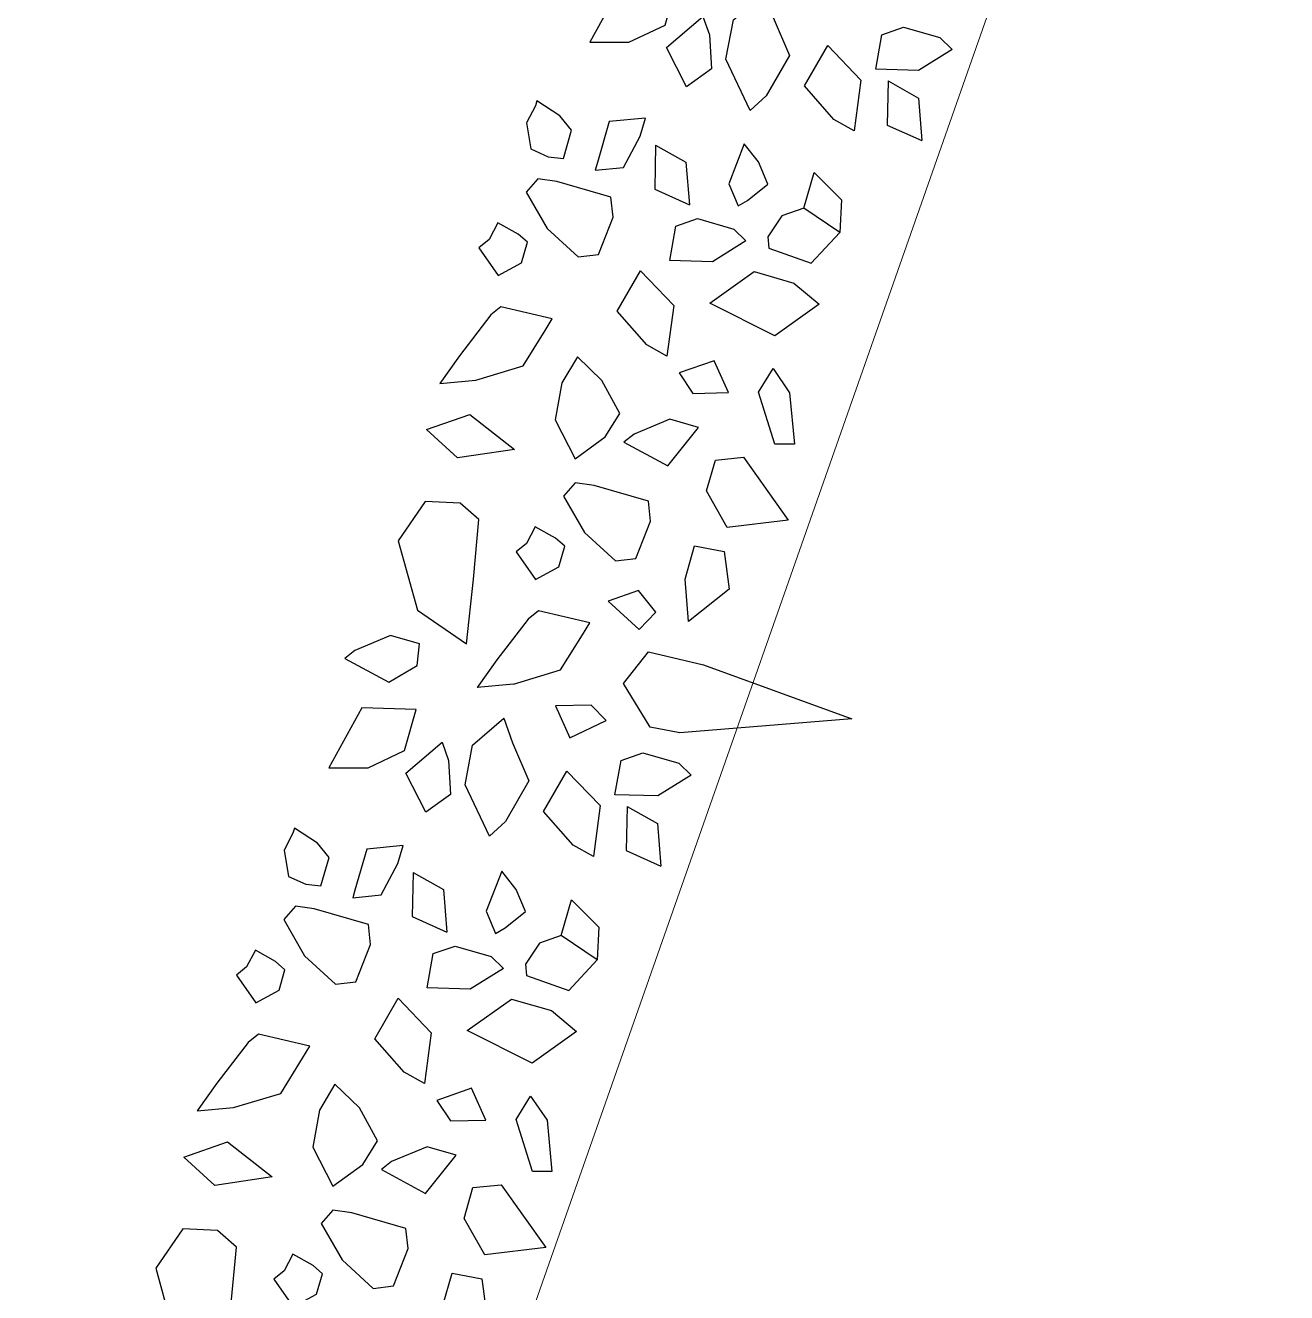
# Model space of a CAD drawing. Header units: inches. Extents: x -1366 to 1207, y -585 to 2554.
# Drawn here: x 395.202 to 397.947, y 2022.957 to 2025.715 of the extents above; entities that cross this region are included whole.
import ezdxf

# ---------------------------------------------------------------- set-up
doc = ezdxf.new("R2010")
doc.units = ezdxf.units.IN
doc.header["$MEASUREMENT"] = 0
doc.layers.get('0').update_dxf_attribs({"linetype": 'CONTINUOUS'})
doc.layers.add('A-PLNT', color=84, linetype='CONTINUOUS')
doc.layers.add('Road', color=1, linetype='CONTINUOUS', lineweight=15)

# ---------------------------------------------------------------- blocks, each defined once
blk = doc.blocks.new('TREE_P34')
for p, q in [((0.3078, 0.3323), (0.331, 0.6754)), ((0.331, 0.6754), (0.4645, 0.3241)), ((-0.1504, 0.2913), (-0.046, 0.4224)), ((-0.046, 0.4224), (0.0062, 0.2995)), ((-0.3128, 0.3487), (-0.2084, 0.3897)), ((-0.2084, 0.3897), (-0.1968, 0.3487)), ((0.5283, 0.3405), (0.5457, 0.3733)), ((0.5457, 0.3733), (0.6095, 0.3159)), ((0.6675, 0.3323), (0.7545, 0.3651)), ((0.7429, 0.2831), (0.7545, 0.3651)), ((-0.7885, 0.2668), (-0.7479, 0.3405)), ((-0.7479, 0.3405), (-0.6783, 0.3569)), ((-0.6783, 0.3569), (-0.7073, 0.2668)), ((-0.5971, 0.3159), (-0.6783, 0.3569)), ((-0.5449, 0.2913), (-0.5159, 0.3569)), ((-0.5159, 0.3569), (-0.4231, 0.2831)), ((-0.3535, 0.2995), (-0.3128, 0.3487)), ((-0.1968, 0.3487), (-0.2954, 0.2831)), ((0.0584, 0.3077), (0.1338, 0.3405)), ((0.1338, 0.3405), (0.2266, 0.275)), ((0.3136, 0.2094), (0.3078, 0.3323)), ((0.5283, 0.2586), (0.5283, 0.3405)), ((0.6501, 0.2586), (0.6675, 0.3323)), ((-0.6029, 0.2179), (-0.5971, 0.3159)), ((0.0642, 0.2422), (0.0584, 0.3077)), ((0.4645, 0.3241), (0.4703, 0.2586)), ((0.6095, 0.3159), (0.6327, 0.2258)), ((-0.5449, 0.2012), (-0.5449, 0.2913)), ((-0.4231, 0.2831), (-0.4521, 0.1275)), ((-0.2954, 0.2831), (-0.3535, 0.2995)), ((-0.1272, 0.234), (-0.1504, 0.2913)), ((0.0062, 0.2995), (-0.0576, 0.234)), ((0.6501, 0.2586), (0.7429, 0.2831)), ((-0.7073, 0.2668), (-0.7885, 0.2668)), ((-0.7073, 0.2668), (-0.6783, 0.2258)), ((0.2266, 0.275), (0.1396, 0.2422)), ((0.4703, 0.2586), (0.3949, 0.1766)), ((0.5573, 0.2179), (0.5283, 0.2586)), ((-0.6783, 0.2258), (-0.6261, 0.2094)), ((-0.0576, 0.234), (-0.1272, 0.234)), ((0.1396, 0.2422), (0.0642, 0.2422)), ((0.6327, 0.2258), (0.5573, 0.2179)), ((-0.6261, 0.2094), (-0.6029, 0.2179)), ((-0.4521, 0.1275), (-0.5449, 0.2012)), ((-0.2763, 0.2205), (-0.3343, 0.1713)), ((-0.2531, 0.1467), (-0.2763, 0.2205)), ((0.2266, 0.2012), (0.1918, 0.1521)), ((0.273, 0.1766), (0.2266, 0.2012)), ((0.3949, 0.1766), (0.3136, 0.2094)), ((0.6124, 0.1111), (0.6646, 0.2012)), ((0.6646, 0.2012), (0.7748, 0.2179)), ((0.7748, 0.2179), (0.7632, 0.1684)), ((-0.7363, 0.1772), (-0.7769, 0.1445)), ((-0.6899, 0.1445), (-0.7363, 0.1772)), ((-0.6215, 0.133), (-0.6041, 0.1658)), ((-0.6041, 0.1658), (-0.5403, 0.1084)), ((-0.3343, 0.1713), (-0.2879, 0.1058)), ((-0.0866, 0.1384), (-0.1852, 0.1794)), ((-0.1852, 0.1794), (-0.1852, 0.1139)), ((0.2324, 0.0947), (0.273, 0.1766)), ((0.7632, 0.1684), (0.711, 0.0865)), ((-0.7769, 0.1445), (-0.8059, 0.1035)), ((-0.6725, 0.1281), (-0.6899, 0.1445)), ((-0.2879, 0.1058), (-0.2531, 0.1467)), ((-0.1098, 0.0319), (-0.0866, 0.1384)), ((0.1918, 0.1521), (0.2324, 0.0947)), ((0.483, 0.1629), (0.4598, 0.1219)), ((0.541, 0.0973), (0.483, 0.1629)), ((-0.7131, 0.0953), (-0.6725, 0.1281)), ((-0.6215, 0.051), (-0.6215, 0.133)), ((-0.1852, 0.1139), (-0.133, 0.0483)), ((0.0392, 0.1351), (-0.0014, 0.1187)), ((-0.0014, 0.1187), (-0.0014, -0.0042)), ((0.1262, 0.1269), (0.0392, 0.1351)), ((0.1436, 0.0859), (0.1262, 0.1269)), ((0.4598, 0.1219), (0.483, 0.0482)), ((0.711, 0.0865), (0.6124, 0.1111)), ((-0.8059, 0.1035), (-0.7131, 0.0953)), ((-0.5403, 0.1084), (-0.5171, 0.0183)), ((0.103, 0.004), (0.1436, 0.0859)), ((0.483, 0.0482), (0.541, 0.0973)), ((-0.4257, 0.0537), (-0.3155, 0.0701)), ((-0.3155, 0.0701), (-0.3271, 0.0209)), ((0.3177, 0.0613), (0.2887, 0.0695)), ((0.2887, 0.0695), (0.2945, -0.0452)), ((0.4047, 0.0368), (0.3177, 0.0613)), ((-0.5925, 0.0101), (-0.6215, 0.051)), ((-0.4779, -0.0365), (-0.4257, 0.0537)), ((-0.133, 0.0483), (-0.1098, 0.0319)), ((0.4627, -0.0534), (0.4047, 0.0368)), ((0.5863, -0.02), (0.6559, 0.0373)), ((0.6559, 0.0373), (0.7545, 0.0128)), ((-0.7328, -0.0071), (-0.6458, 0.0256)), ((-0.6574, -0.0563), (-0.6458, 0.0256)), ((-0.5171, 0.0183), (-0.5925, 0.0101)), ((-0.3271, 0.0209), (-0.3793, -0.061)), ((-0.1675, 0.006), (-0.2255, -0.0514)), ((-0.1094, -0.0104), (-0.1675, 0.006)), ((0.0392, -0.0616), (0.103, 0.004)), ((0.7545, 0.0128), (0.7951, -0.0118)), ((-0.7502, -0.0809), (-0.7328, -0.0071)), ((-0.0456, -0.0596), (-0.1094, -0.0104)), ((-0.0014, -0.0042), (0.0044, -0.0452)), ((0.5399, -0.0528), (0.5863, -0.02)), ((0.7951, -0.0118), (0.7023, -0.0937)), ((-0.3793, -0.061), (-0.4779, -0.0365)), ((-0.2255, -0.0514), (-0.2603, -0.1169)), ((0.0044, -0.0452), (0.0392, -0.0616)), ((0.132, -0.0534), (0.1204, -0.1025)), ((0.1436, -0.0288), (0.132, -0.0534)), ((0.19, -0.0288), (0.1436, -0.0288)), ((0.2306, -0.0698), (0.19, -0.0288)), ((0.2945, -0.0452), (0.3177, -0.0616)), ((0.4627, -0.0534), (0.4917, -0.1271)), ((0.6153, -0.1019), (0.5399, -0.0528)), ((-0.7502, -0.0809), (-0.6574, -0.0563)), ((-0.1152, -0.1251), (-0.0456, -0.0596)), ((0.1842, -0.1271), (0.2306, -0.0698)), ((0.3177, -0.0616), (0.4221, -0.1025)), ((0.1204, -0.1025), (0.161, -0.1107)), ((0.4221, -0.1025), (0.4917, -0.1271)), ((0.7023, -0.0937), (0.6153, -0.1019)), ((-0.8001, -0.1183), (-0.7711, -0.1921)), ((-0.7595, -0.1183), (-0.8001, -0.1183)), ((-0.6841, -0.1347), (-0.7595, -0.1183)), ((-0.6609, -0.1921), (-0.6841, -0.1347)), ((-0.5739, -0.1265), (-0.6145, -0.1429)), ((-0.4869, -0.1347), (-0.5739, -0.1265)), ((-0.4695, -0.1757), (-0.4869, -0.1347)), ((-0.2603, -0.1169), (-0.1965, -0.1333)), ((-0.1965, -0.1333), (-0.1152, -0.1251)), ((0.161, -0.1107), (0.1842, -0.1271)), ((0.6617, -0.1429), (0.7313, -0.1183)), ((0.7313, -0.1183), (0.7835, -0.1593)), ((-0.6145, -0.1429), (-0.6145, -0.2658)), ((0.6269, -0.1675), (0.6617, -0.1429)), ((0.7835, -0.1593), (0.7139, -0.2248)), ((-0.7711, -0.1921), (-0.6783, -0.1921)), ((-0.6783, -0.1921), (-0.6609, -0.1921)), ((-0.5101, -0.2576), (-0.4695, -0.1757)), ((-0.2954, -0.2003), (-0.3244, -0.1921)), ((-0.3244, -0.1921), (-0.3186, -0.3068)), ((-0.075, -0.3068), (-0.0286, -0.1921)), ((-0.0286, -0.1921), (0.0236, -0.3068)), ((0.4065, -0.1757), (0.2672, -0.2003)), ((0.3659, -0.2986), (0.4065, -0.1757)), ((0.7139, -0.2248), (0.6269, -0.1675)), ((-0.2084, -0.2248), (-0.2954, -0.2003)), ((0.2672, -0.2003), (0.1396, -0.2248)), ((-0.1504, -0.315), (-0.2084, -0.2248)), ((0.1396, -0.2248), (0.1164, -0.274)), ((0.6675, -0.2412), (0.5747, -0.2412)), ((0.5747, -0.2412), (0.6037, -0.3559)), ((0.7255, -0.3068), (0.6675, -0.2412)), ((-0.7305, -0.2658), (-0.7537, -0.2986)), ((-0.6667, -0.2658), (-0.7305, -0.2658)), ((-0.6609, -0.2986), (-0.6667, -0.2658)), ((-0.6145, -0.2658), (-0.6087, -0.3068)), ((-0.5739, -0.3232), (-0.5101, -0.2576)), ((0.1164, -0.274), (0.1338, -0.3477)), ((0.4819, -0.2658), (0.4355, -0.274)), ((0.4355, -0.274), (0.4355, -0.3395)), ((0.5341, -0.315), (0.4819, -0.2658)), ((-0.7537, -0.2986), (-0.7711, -0.3559)), ((-0.6667, -0.3395), (-0.6609, -0.2986)), ((-0.4695, -0.2904), (-0.4811, -0.315)), ((-0.4231, -0.2904), (-0.4695, -0.2904)), ((-0.3825, -0.3314), (-0.4231, -0.2904)), ((0.2324, -0.3805), (0.3659, -0.2986)), ((-0.6087, -0.3068), (-0.5739, -0.3232)), ((-0.4811, -0.315), (-0.4927, -0.3641)), ((-0.3186, -0.3068), (-0.2954, -0.3232)), ((-0.2954, -0.3232), (-0.191, -0.3641)), ((-0.1214, -0.3887), (-0.1504, -0.315)), ((-0.017, -0.3887), (-0.075, -0.3068)), ((0.0236, -0.3068), (-0.017, -0.3887)), ((0.5109, -0.4215), (0.5341, -0.315)), ((0.7487, -0.3887), (0.7255, -0.3068)), ((-0.7711, -0.3559), (-0.7595, -0.3559)), ((-0.7595, -0.3559), (-0.7189, -0.3641)), ((-0.7189, -0.3641), (-0.6667, -0.3395)), ((-0.4289, -0.3887), (-0.3825, -0.3314)), ((0.1338, -0.3477), (0.2324, -0.3805)), ((0.4355, -0.3395), (0.4877, -0.4051)), ((0.6037, -0.3559), (0.7487, -0.3887)), ((-0.4927, -0.3641), (-0.4521, -0.3723)), ((-0.4521, -0.3723), (-0.4289, -0.3887)), ((-0.191, -0.3641), (-0.1214, -0.3887)), ((0.4877, -0.4051), (0.5109, -0.4215))]:
    blk.add_line(p, q)

msp = doc.modelspace()

# ---------------------------------------------------------------- linework, layer by layer
at = {"layer": 'Road'}
msp.add_line((395.2024, 2019.7752), (398.4989, 2029.1616), dxfattribs=at)

# ---------------------------------------------------------------- block references
at = {"layer": 'A-PLNT', "rotation": 253.9156830999094}
for p in [(397.0117, 2026.2904), (396.444, 2024.7115), (395.9164, 2023.1286)]:
    msp.add_blockref('TREE_P34', p, dxfattribs=at)

doc.saveas('drawing.dxf')
